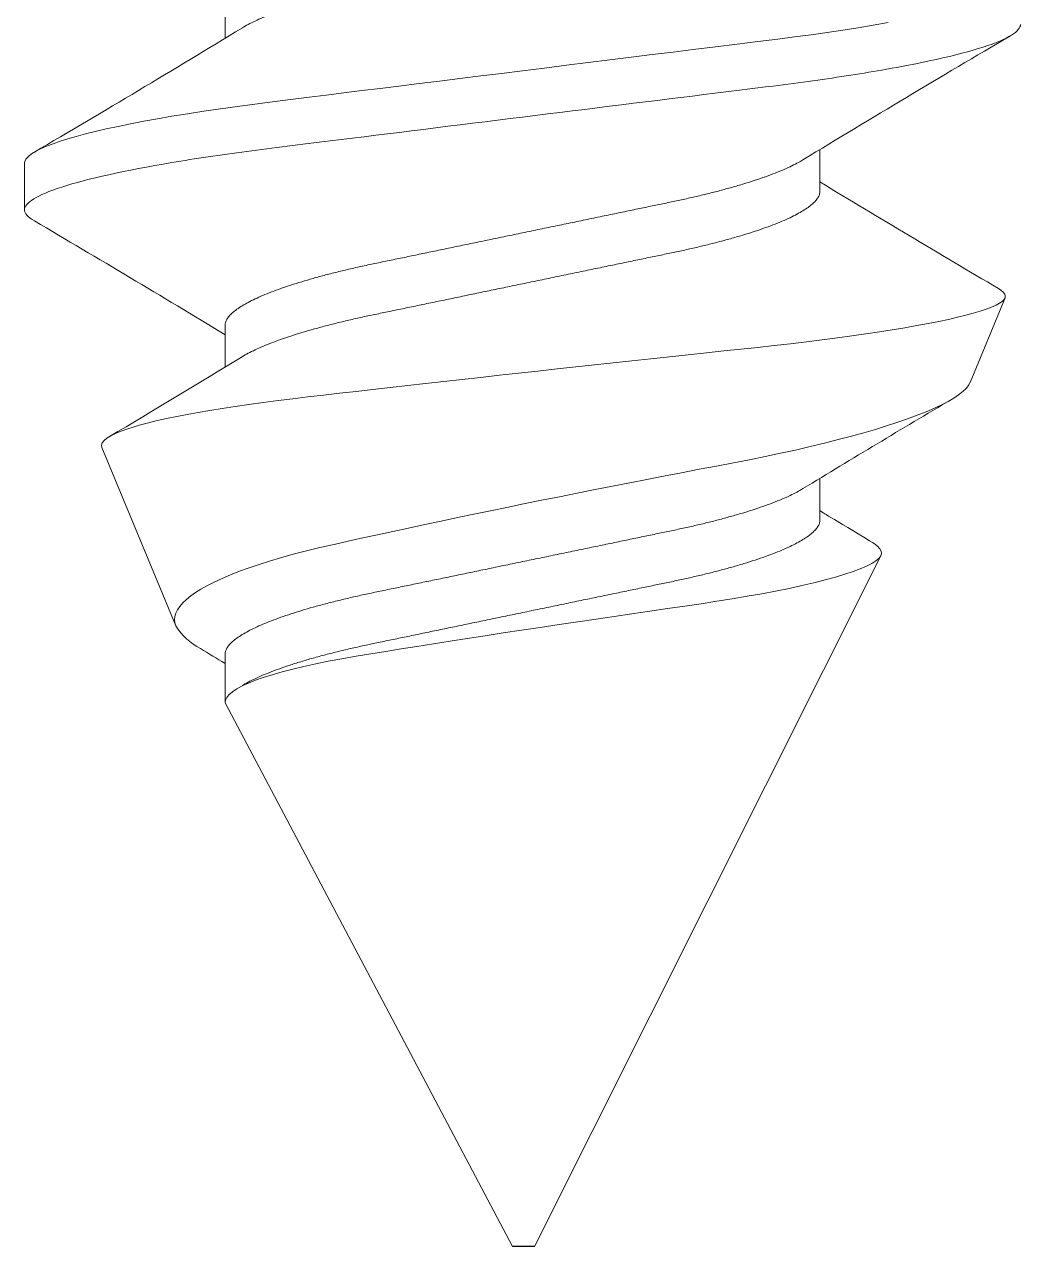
# Model space of a CAD drawing. Header units: inches. Extents: x 129892 to 140765, y 18172 to 24435.
# Drawn here: x 134755.73 to 134760.03, y 22516.25 to 22521.53 of the extents above; entities that cross this region are included whole.
import ezdxf

# ---------------------------------------------------------------- set-up
doc = ezdxf.new("R2010")
doc.units = ezdxf.units.IN
doc.header["$MEASUREMENT"] = 0

# ---------------------------------------------------------------- blocks, each defined once
blk = doc.blocks.new('A$C105D4D3B')
at = {"color": 251, "linetype": 'Continuous', "lineweight": 15}
for p, q in [((5.3382, 5.3976), (5.3382, 5.2175)), ((2.7695, 4.5576), (2.7695, 4.7378)), ((6.2042, 4.6776), (6.2042, 4.4776)), ((2.1217, 3.7314), (1.9706, 4.0963)), ((5.3382, 3.9776), (5.3382, 3.7974)), ((5.8697, 3.4507), (5.5505, 2.6802)), ((2.7695, 3.1376), (2.7695, 3.3178)), ((4.0026, -0.0002), (2.5055, 2.985)), ((5.3382, 2.5576), (5.3382, 2.3476)), ((5.3382, 2.3476), (4.0975, -0.0002))]:
    blk.add_line(p, q, dxfattribs=at)
at = {"color": 251}
blk.add_line((4.0026, -0.0002), (4.0975, -0.0002), dxfattribs=at)
at = {"color": 251, "linetype": 'Continuous', "lineweight": 15}
for points in [[(2.4752, 5.2853), (2.5402, 5.2741), (2.6044, 5.2635), (2.6705, 5.2532), (2.7385, 5.2431), (2.808, 5.2333), (2.879, 5.2237), (2.9511, 5.2144), (3.0379, 5.2036), (3.1277, 5.1924), (3.2206, 5.1809), (3.3163, 5.169), (3.4039, 5.1582), (3.4933, 5.1471), (3.5842, 5.1358), (3.6765, 5.1244), (3.7699, 5.1128), (3.8641, 5.1011), (3.9588, 5.0894), (4.0538, 5.0776), (4.1441, 5.0664), (4.2342, 5.0552), (4.3238, 5.0441), (4.4127, 5.0331), (4.5006, 5.0222), (4.5874, 5.0114), (4.668, 5.0014), (4.7473, 4.9916), (4.825, 4.982), (4.901, 4.9725), (4.9752, 4.9633), (5.0557, 4.9533), (5.1337, 4.9437), (5.2099, 4.934), (5.2849, 4.9239), (5.3584, 4.9136), (5.4301, 4.903), (5.4999, 4.8922), (5.5674, 4.8811), (5.6293, 4.8704), (5.6888, 4.8596), (5.7457, 4.8486), (5.7997, 4.8375), (5.8508, 4.8263), (5.8988, 4.8152), (5.9411, 4.8046), (5.9805, 4.794), (6.0167, 4.7835), (6.0498, 4.7731), (6.0798, 4.7627), (6.1094, 4.7513), (6.1349, 4.7401), (6.1564, 4.729), (6.1738, 4.7182), (6.1873, 4.7076), (6.1968, 4.6973), (6.2024, 4.6873), (6.2042, 4.6776), (6.2042, 4.6776)], [(5.8697, 3.4507), (5.8713, 3.4604), (5.8683, 3.4703), (5.8606, 3.4804), (5.848, 3.4909), (5.8306, 3.5016), (5.8084, 3.5124), (5.7869, 3.5212), (5.7623, 3.5301), (5.7345, 3.5391), (5.7036, 3.5481), (5.6691, 3.5573), (5.6315, 3.5665), (5.5906, 3.5757), (5.5467, 3.5849), (5.5017, 3.5937), (5.454, 3.6024), (5.4034, 3.6111), (5.3504, 3.6197), (5.2938, 3.6283), (5.2349, 3.6369), (5.1732, 3.6453), (5.1093, 3.6535), (5.0458, 3.6613), (4.9805, 3.6689), (4.9132, 3.6767), (4.8443, 3.6846), (4.7726, 3.6928), (4.6996, 3.7011), (4.6249, 3.7096), (4.5491, 3.7182), (4.472, 3.7269), (4.394, 3.7357), (4.3148, 3.7445), (4.235, 3.7534), (4.1531, 3.7626), (4.0708, 3.7717), (3.9877, 3.7808), (3.9045, 3.79), (3.8235, 3.7988), (3.7427, 3.8076), (3.6617, 3.8164), (3.5812, 3.8251), (3.4997, 3.8339), (3.419, 3.8426), (3.3387, 3.8512), (3.2596, 3.8596), (3.1846, 3.8676), (3.1109, 3.8754), (3.0382, 3.8831), (2.9671, 3.8909), (2.8962, 3.8989), (2.8273, 3.9071), (2.7598, 3.9155), (2.6945, 3.924), (2.6318, 3.9326), (2.5714, 3.9412), (2.513, 3.95), (2.4571, 3.9588), (2.4028, 3.9678), (2.3514, 3.9769), (2.3025, 3.986), (2.2567, 3.9951), (2.2148, 4.004), (2.176, 4.0129), (2.1401, 4.0217), (2.1075, 4.0305), (2.0776, 4.0394), (2.0513, 4.0483), (2.0284, 4.057), (2.0092, 4.0656), (1.9942, 4.0738), (1.9827, 4.0818), (1.9746, 4.0896), (1.9702, 4.0974), (1.9692, 4.1053), (1.9718, 4.1133), (1.978, 4.1216), (1.9879, 4.13), (1.9986, 4.1368)], [(2.122, 3.7316), (2.1269, 3.7214), (2.1375, 3.7074), (2.1523, 3.6929), (2.1711, 3.678), (2.1921, 3.664), (2.2164, 3.6497), (2.2443, 3.6352), (2.2756, 3.6204), (2.3109, 3.6051), (2.3496, 3.5897), (2.3919, 3.5741), (2.4374, 3.5584), (2.4825, 3.5437), (2.5302, 3.529), (2.5808, 3.5142), (2.6339, 3.4995), (2.6906, 3.4845), (2.7497, 3.4695), (2.8116, 3.4546), (2.8757, 3.4398), (2.9397, 3.4257), (3.0056, 3.4117), (3.0737, 3.3979), (3.1435, 3.3843), (3.2165, 3.3705), (3.2909, 3.3564), (3.3674, 3.3418), (3.445, 3.3268), (3.5176, 3.3128), (3.5909, 3.2985), (3.6654, 3.2838), (3.7402, 3.269), (3.8172, 3.2537), (3.8943, 3.2382), (3.9721, 3.2225), (4.0497, 3.2067), (4.1212, 3.1921), (4.1925, 3.1774), (4.2636, 3.1625), (4.3342, 3.1478), (4.4055, 3.1327), (4.4759, 3.1177), (4.5457, 3.1028), (4.6144, 3.0879), (4.6796, 3.0737), (4.7434, 3.0598), (4.8063, 3.0459), (4.8675, 3.0323), (4.9283, 3.0183), (4.9869, 3.0041), (5.0437, 2.9893), (5.0981, 2.9742), (5.1457, 2.9601), (5.1911, 2.9458), (5.2345, 2.9311), (5.2754, 2.9162), (5.3146, 2.9008), (5.3511, 2.8853), (5.385, 2.8695), (5.4161, 2.8537), (5.4421, 2.839), (5.4656, 2.8242), (5.4865, 2.8094), (5.5048, 2.7946), (5.5206, 2.7795), (5.5335, 2.7645), (5.5436, 2.7494), (5.5507, 2.7346), (5.5547, 2.7207), (5.556, 2.707), (5.5546, 2.6935), (5.5505, 2.6802)], [(2.543, 3.0405), (2.5555, 3.048), (2.5807, 3.0631), (2.605, 3.0778), (2.6278, 3.0915), (2.6493, 3.1045), (2.6726, 3.1186), (2.6833, 3.1251), (2.6947, 3.1319), (2.7068, 3.1393), (2.7197, 3.1471), (2.7322, 3.1547), (2.7421, 3.1607), (2.7478, 3.1642), (2.7526, 3.1671), (2.7599, 3.1715), (2.7703, 3.1779), (2.7695, 3.1773)], [(5.337, 2.3476), (5.3362, 2.3592), (5.3309, 2.371), (5.3212, 2.383), (5.3066, 2.3956), (5.2874, 2.4083), (5.2636, 2.4211), (5.2372, 2.4332), (5.207, 2.4452), (5.1731, 2.4572), (5.1344, 2.4694), (5.092, 2.4816), (5.046, 2.4936), (4.9978, 2.505), (4.9466, 2.5163), (4.8924, 2.5274), (4.8337, 2.5384), (4.7721, 2.5491), (4.7081, 2.5597), (4.6438, 2.5701), (4.5776, 2.5807), (4.5097, 2.5915), (4.4386, 2.6028), (4.366, 2.6142), (4.2924, 2.6256), (4.2151, 2.6376), (4.137, 2.6496), (4.0584, 2.6616), (3.9773, 2.6739), (3.896, 2.6862), (3.815, 2.6983), (3.7365, 2.7099), (3.6587, 2.7214), (3.5819, 2.7327), (3.5041, 2.744), (3.4277, 2.7551), (3.3531, 2.7658), (3.2828, 2.776), (3.2146, 2.7864), (3.1485, 2.7969), (3.0833, 2.808), (3.0207, 2.8192), (2.9611, 2.8306), (2.9027, 2.8424), (2.8477, 2.8544), (2.7963, 2.8663), (2.7474, 2.8786), (2.7025, 2.8908), (2.662, 2.903), (2.6265, 2.9148), (2.5954, 2.9264), (2.5686, 2.9378), (2.5458, 2.9494), (2.5279, 2.9607), (2.5148, 2.9717), (2.5069, 2.9821), (2.5035, 2.9923), (2.5047, 3.0027), (2.5105, 3.0136), (2.5209, 3.0248), (2.5359, 3.0361), (2.5431, 3.0404)]]:
    blk.add_lwpolyline(points, dxfattribs=at)
for centre, radius, start, end in [((-31.034, -50.9511), 65.1453, 58.666375, 59.584751), ((39.1398, 60.9031), 65.1416, 238.666324, 239.584863), ((-32.6523, 63.0307), 68.3312, 300.470877, 301.223865), ((41.6033, -55.8976), 69.9674, 120.434483, 121.21919), ((31.8252, 47.3473), 50.9721, 238.59533, 239.34643), ((-25.0413, -42.4224), 53.5312, 58.60767, 59.4082), ((5.323, 2.8207), 0.2674, 297.0372, 328.292), ((25.0292, -29.8303), 37.87, 121.14139, 121.32976)]:
    blk.add_arc(centre, radius, start, end, dxfattribs=at)
for points, knots in [([(2.7695, 5.9776), (2.7698, 5.9735), (2.7705, 5.9652), (2.7762, 5.9523), (2.7854, 5.939), (2.7985, 5.9252), (2.8156, 5.9111), (2.8365, 5.8966), (2.8614, 5.8819), (2.8905, 5.8668), (2.9241, 5.8514), (2.9621, 5.8357), (3.0039, 5.82), (3.0492, 5.8045), (3.0977, 5.7891), (3.1484, 5.7743), (3.2008, 5.76), (3.2544, 5.7463), (3.3099, 5.7331), (3.3669, 5.7203), (3.4255, 5.708), (3.4859, 5.6955), (3.5485, 5.6825), (3.6144, 5.6688), (3.6833, 5.6545), (3.7552, 5.6396), (3.8285, 5.6244), (3.9029, 5.6089), (3.9782, 5.5933), (4.0527, 5.5778), (4.126, 5.5626), (4.1979, 5.5477), (4.2691, 5.5329), (4.3393, 5.5183), (4.4082, 5.504), (4.4754, 5.4901), (4.5408, 5.4765), (4.6051, 5.4631), (4.668, 5.4501), (4.7298, 5.4373), (4.7898, 5.4239), (4.8481, 5.4101), (4.9044, 5.3958), (4.9577, 5.3813), (5.0077, 5.3667), (5.0542, 5.3521), (5.0978, 5.3373), (5.1382, 5.3223), (5.1752, 5.3074), (5.2088, 5.2924), (5.2382, 5.2775), (5.2568, 5.2674), (5.2644, 5.2624), (5.2647, 5.2622)], [0, 0, 0, 0, 0.018809, 0.037877, 0.057179, 0.076689, 0.096379, 0.11622, 0.136179, 0.156224, 0.177279, 0.198352, 0.219403, 0.240394, 0.261285, 0.282039, 0.301689, 0.321152, 0.340401, 0.359409, 0.378169, 0.397041, 0.416167, 0.435521, 0.456012, 0.476692, 0.497525, 0.518475, 0.539504, 0.560572, 0.580683, 0.60076, 0.620768, 0.640675, 0.660448, 0.680056, 0.699471, 0.718664, 0.738507, 0.758145, 0.778013, 0.798149, 0.818524, 0.839105, 0.858913, 0.878847, 0.898874, 0.918963, 0.939077, 0.959183, 0.979247, 0.999234, 1, 1, 1, 1]), ([(1.9034, 5.2776), (1.9034, 5.2487), (1.9558, 5.2151), (2.1738, 5.1446), (2.3392, 5.1079), (2.6407, 5.0571), (2.7498, 5.0409), (2.9772, 5.0106), (3.0954, 4.9964), (3.4785, 4.9489), (3.7657, 4.9133), (4.3419, 4.8419), (4.6292, 4.8062), (5.0123, 4.7587), (5.1304, 4.7446), (5.3579, 4.7143), (5.4669, 4.698), (5.7685, 4.6473), (5.9339, 4.6106), (6.1519, 4.5401), (6.2042, 4.5065), (6.2042, 4.4776)], [0, 0, 0, 0, 0.125, 0.125, 0.25, 0.25, 0.3125, 0.3125, 0.375, 0.375, 0.5, 0.5, 0.625, 0.625, 0.6875, 0.6875, 0.75, 0.75, 0.875, 0.875, 1, 1, 1, 1]), ([(2.8432, 4.693), (2.8493, 4.6893), (2.8635, 4.6807), (2.8906, 4.6668), (2.9241, 4.6514), (2.9621, 4.6357), (3.0039, 4.62), (3.0492, 4.6045), (3.0977, 4.5891), (3.1484, 4.5743), (3.2008, 4.56), (3.2544, 4.5463), (3.3099, 4.5331), (3.3669, 4.5203), (3.4255, 4.508), (3.4859, 4.4955), (3.5485, 4.4825), (3.6144, 4.4688), (3.6833, 4.4545), (3.7552, 4.4396), (3.8285, 4.4244), (3.9029, 4.4089), (3.9782, 4.3933), (4.0527, 4.3778), (4.126, 4.3626), (4.1979, 4.3477), (4.2691, 4.3329), (4.3393, 4.3183), (4.4082, 4.304), (4.4754, 4.2901), (4.5408, 4.2765), (4.6051, 4.2631), (4.668, 4.2501), (4.7298, 4.2373), (4.7898, 4.2239), (4.8481, 4.2101), (4.9044, 4.1958), (4.9577, 4.1813), (5.0077, 4.1667), (5.0542, 4.1521), (5.0978, 4.1373), (5.1382, 4.1223), (5.1752, 4.1073), (5.2087, 4.0924), (5.2385, 4.0775), (5.2649, 4.0625), (5.2875, 4.0475), (5.3063, 4.0327), (5.3207, 4.0182), (5.3308, 4.0041), (5.3371, 3.9906), (5.3378, 3.9819), (5.3382, 3.9776)], [0, 0, 0, 0, 0.015022, 0.035068, 0.056123, 0.077196, 0.098248, 0.119238, 0.14013, 0.160884, 0.180534, 0.199998, 0.219246, 0.238255, 0.257015, 0.275888, 0.295014, 0.314368, 0.33486, 0.35554, 0.376373, 0.397323, 0.418352, 0.439421, 0.459532, 0.479609, 0.499618, 0.519525, 0.539298, 0.558906, 0.578321, 0.597515, 0.617358, 0.636996, 0.656865, 0.677001, 0.697376, 0.717957, 0.737765, 0.757699, 0.777727, 0.797816, 0.81793, 0.838037, 0.858101, 0.878088, 0.898909, 0.919574, 0.940046, 0.960295, 0.980289, 1, 1, 1, 1]), ([(2.7695, 4.5576), (2.7698, 4.5535), (2.7705, 4.5452), (2.7762, 4.5323), (2.7854, 4.519), (2.7985, 4.5052), (2.8156, 4.4911), (2.8365, 4.4766), (2.8614, 4.4619), (2.8905, 4.4468), (2.9241, 4.4314), (2.9621, 4.4157), (3.0039, 4.4), (3.0492, 4.3845), (3.0977, 4.3691), (3.1484, 4.3543), (3.2008, 4.34), (3.2544, 4.3263), (3.3099, 4.3131), (3.3669, 4.3003), (3.4255, 4.288), (3.4859, 4.2755), (3.5485, 4.2625), (3.6144, 4.2488), (3.6833, 4.2345), (3.7552, 4.2196), (3.8285, 4.2044), (3.9029, 4.1889), (3.9782, 4.1733), (4.0527, 4.1578), (4.126, 4.1426), (4.1979, 4.1277), (4.2691, 4.1129), (4.3393, 4.0983), (4.4082, 4.084), (4.4754, 4.0701), (4.5408, 4.0565), (4.6051, 4.0431), (4.668, 4.0301), (4.7298, 4.0173), (4.7898, 4.0039), (4.8481, 3.9901), (4.9044, 3.9758), (4.9577, 3.9613), (5.0077, 3.9467), (5.0542, 3.9321), (5.0978, 3.9173), (5.1382, 3.9023), (5.1752, 3.8874), (5.2088, 3.8724), (5.2382, 3.8575), (5.2568, 3.8474), (5.2644, 3.8424), (5.2647, 3.8422)], [0, 0, 0, 0, 0.018809, 0.037877, 0.057179, 0.076689, 0.096379, 0.11622, 0.136179, 0.156224, 0.177279, 0.198352, 0.219403, 0.240394, 0.261285, 0.282039, 0.301689, 0.321152, 0.340401, 0.359409, 0.378169, 0.397041, 0.416167, 0.435521, 0.456012, 0.476692, 0.497525, 0.518475, 0.539504, 0.560572, 0.580683, 0.60076, 0.620768, 0.640675, 0.660448, 0.680056, 0.699471, 0.718664, 0.738507, 0.758145, 0.778013, 0.79815, 0.818524, 0.839105, 0.858913, 0.878847, 0.898874, 0.918963, 0.939077, 0.959183, 0.979247, 0.999234, 1, 1, 1, 1]), ([(2.7695, 4.5576), (2.7698, 4.5535), (2.7705, 4.5452), (2.7762, 4.5323), (2.7854, 4.519), (2.7985, 4.5052), (2.8156, 4.4911), (2.8365, 4.4766), (2.8614, 4.4619), (2.8905, 4.4468), (2.9241, 4.4314), (2.9621, 4.4157), (3.0039, 4.4), (3.0492, 4.3845), (3.0977, 4.3691), (3.1484, 4.3543), (3.2008, 4.34), (3.2544, 4.3263), (3.3099, 4.3131), (3.3669, 4.3003), (3.4255, 4.288), (3.4859, 4.2755), (3.5485, 4.2625), (3.6144, 4.2488), (3.6833, 4.2345), (3.7552, 4.2196), (3.8285, 4.2044), (3.9029, 4.1889), (3.9782, 4.1733), (4.0527, 4.1578), (4.126, 4.1426), (4.1979, 4.1277), (4.2691, 4.1129), (4.3393, 4.0983), (4.4082, 4.084), (4.4754, 4.0701), (4.5408, 4.0565), (4.6051, 4.0431), (4.668, 4.0301), (4.7298, 4.0173), (4.7898, 4.0039), (4.8481, 3.9901), (4.9044, 3.9758), (4.9577, 3.9613), (5.0077, 3.9467), (5.0542, 3.9321), (5.0978, 3.9173), (5.1382, 3.9023), (5.1752, 3.8874), (5.2088, 3.8724), (5.2382, 3.8575), (5.2568, 3.8474), (5.2644, 3.8424), (5.2647, 3.8422)], [0, 0, 0, 0, 0.018809, 0.037877, 0.057179, 0.076689, 0.096379, 0.11622, 0.136179, 0.156224, 0.177279, 0.198352, 0.219403, 0.240394, 0.261285, 0.282039, 0.301689, 0.321152, 0.340401, 0.359409, 0.378169, 0.397041, 0.416167, 0.435521, 0.456012, 0.476692, 0.497525, 0.518475, 0.539504, 0.560572, 0.580683, 0.60076, 0.620768, 0.640675, 0.660448, 0.680056, 0.699471, 0.718664, 0.738507, 0.758145, 0.778013, 0.798149, 0.818524, 0.839105, 0.858913, 0.878847, 0.898874, 0.918963, 0.939077, 0.959183, 0.979247, 0.999234, 1, 1, 1, 1]), ([(2.8432, 3.273), (2.8493, 3.2693), (2.8635, 3.2607), (2.8906, 3.2468), (2.9241, 3.2314), (2.9621, 3.2157), (3.0039, 3.2), (3.0492, 3.1845), (3.0977, 3.1691), (3.1484, 3.1543), (3.2008, 3.14), (3.2544, 3.1263), (3.3099, 3.1131), (3.3669, 3.1003), (3.4255, 3.088), (3.4859, 3.0755), (3.5485, 3.0625), (3.6144, 3.0488), (3.6833, 3.0345), (3.7552, 3.0196), (3.8285, 3.0044), (3.9029, 2.9889), (3.9782, 2.9733), (4.0527, 2.9578), (4.126, 2.9426), (4.1979, 2.9277), (4.2691, 2.9129), (4.3393, 2.8983), (4.4082, 2.884), (4.4754, 2.8701), (4.5408, 2.8565), (4.6051, 2.8431), (4.668, 2.8301), (4.7298, 2.8173), (4.7898, 2.8039), (4.8481, 2.7901), (4.9044, 2.7758), (4.9577, 2.7613), (5.0077, 2.7467), (5.0542, 2.7321), (5.0978, 2.7173), (5.1382, 2.7023), (5.1752, 2.6874), (5.2087, 2.6724), (5.2385, 2.6575), (5.2649, 2.6425), (5.2875, 2.6275), (5.3063, 2.6127), (5.3207, 2.5982), (5.3308, 2.5841), (5.3371, 2.5706), (5.3378, 2.5619), (5.3382, 2.5576)], [0, 0, 0, 0, 0.015022, 0.035068, 0.056123, 0.077196, 0.098248, 0.119238, 0.14013, 0.160884, 0.180534, 0.199998, 0.219246, 0.238255, 0.257015, 0.275888, 0.295014, 0.314368, 0.33486, 0.35554, 0.376373, 0.397324, 0.418352, 0.439421, 0.459532, 0.479609, 0.499618, 0.519525, 0.539298, 0.558906, 0.578321, 0.597515, 0.617358, 0.636996, 0.656865, 0.677001, 0.697376, 0.717957, 0.737765, 0.757699, 0.777727, 0.797816, 0.81793, 0.838037, 0.858101, 0.878088, 0.898909, 0.919574, 0.940046, 0.960295, 0.980289, 1, 1, 1, 1]), ([(2.7695, 3.1376), (2.7698, 3.1335), (2.7705, 3.1252), (2.7762, 3.1123), (2.7854, 3.099), (2.7985, 3.0852), (2.8156, 3.0711), (2.8365, 3.0566), (2.8614, 3.0419), (2.8905, 3.0268), (2.9241, 3.0114), (2.9621, 2.9957), (3.0039, 2.98), (3.0492, 2.9645), (3.0977, 2.9491), (3.1484, 2.9343), (3.2008, 2.92), (3.2544, 2.9063), (3.3099, 2.8931), (3.3669, 2.8803), (3.4255, 2.868), (3.4859, 2.8555), (3.5485, 2.8425), (3.6144, 2.8288), (3.6833, 2.8145), (3.7552, 2.7996), (3.8285, 2.7844), (3.9029, 2.7689), (3.9782, 2.7533), (4.0527, 2.7378), (4.126, 2.7226), (4.1979, 2.7077), (4.2691, 2.6929), (4.3393, 2.6783), (4.4082, 2.664), (4.4754, 2.6501), (4.5408, 2.6365), (4.6051, 2.6231), (4.668, 2.6101), (4.7298, 2.5973), (4.7898, 2.5839), (4.8481, 2.5701), (4.9044, 2.5558), (4.9591, 2.541), (5.0115, 2.5256), (5.0613, 2.5098), (5.1076, 2.4938), (5.1502, 2.4777), (5.1888, 2.4615), (5.223, 2.4454), (5.2482, 2.4323), (5.2605, 2.4246), (5.2643, 2.4222)], [0, 0, 0, 0, 0.018809, 0.037877, 0.057179, 0.07669, 0.096381, 0.116222, 0.136181, 0.156227, 0.177282, 0.198355, 0.219407, 0.240398, 0.261289, 0.282043, 0.301694, 0.321157, 0.340406, 0.359414, 0.378175, 0.397048, 0.416174, 0.435528, 0.45602, 0.4767, 0.497533, 0.518484, 0.539512, 0.560581, 0.580692, 0.600769, 0.620778, 0.640685, 0.660458, 0.680067, 0.699482, 0.718676, 0.738519, 0.758157, 0.778026, 0.798162, 0.818537, 0.839118, 0.860474, 0.881973, 0.903575, 0.925239, 0.94692, 0.968576, 0.990164, 1, 1, 1, 1])]:
    blk.add_open_spline(points, degree=3, knots=knots, dxfattribs=at)
blk.add_open_spline([(6.2042, 4.4776), (6.2042, 4.4625), (6.1903, 4.4461), (6.1611, 4.4289)], degree=3, dxfattribs=at)

msp = doc.modelspace()

# ---------------------------------------------------------------- block references
at = {"xscale": -1}
msp.add_blockref('A$C105D4D3B', (134761.9312, 22516.2482), dxfattribs=at)

doc.saveas('drawing.dxf')
